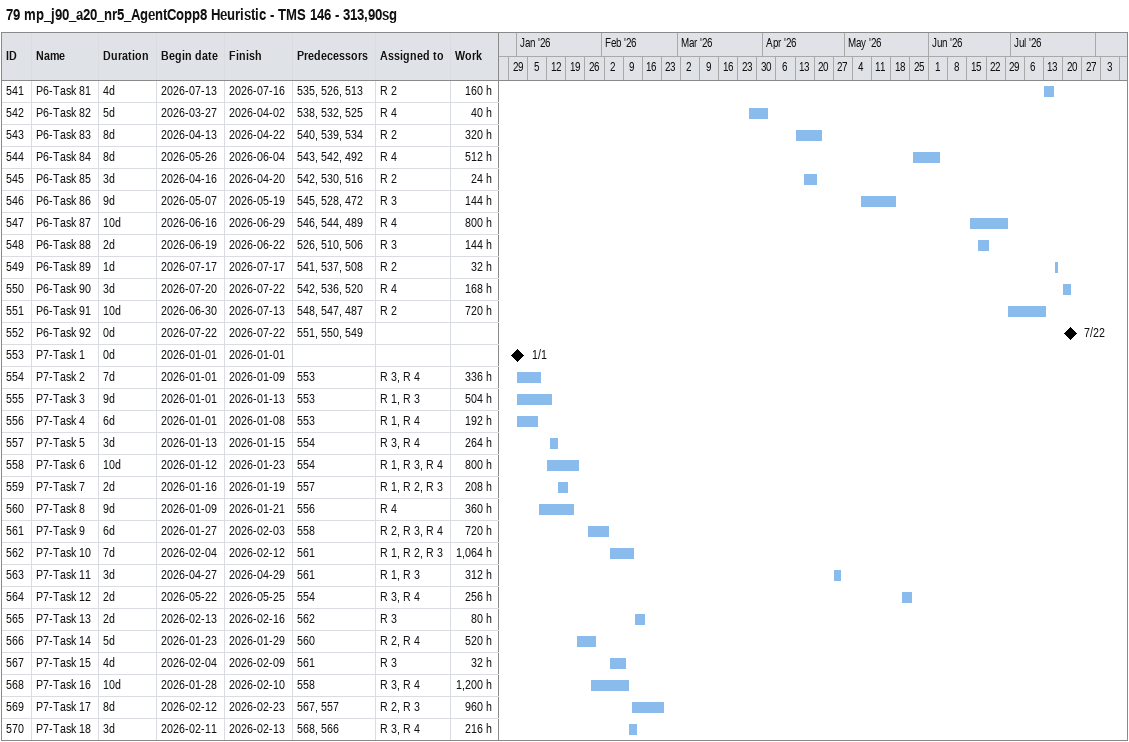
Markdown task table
79 mp_j90_a20_nr5_AgentCopp8 Heuristic - TMS 146 - 313,90sg

| ID | Task | Duration | Start | Finish | Predecessors | Resources | Work (h) |
|---|---|---|---|---|---|---|---|
| 541 | P6-Task 81 | 4d | 2026-07-13 | 2026-07-16 | 535, 526, 513 | R 2 | 160 |
| 542 | P6-Task 82 | 5d | 2026-03-27 | 2026-04-02 | 538, 532, 525 | R 4 | 40 |
| 543 | P6-Task 83 | 8d | 2026-04-13 | 2026-04-22 | 540, 539, 534 | R 2 | 320 |
| 544 | P6-Task 84 | 8d | 2026-05-26 | 2026-06-04 | 543, 542, 492 | R 4 | 512 |
| 545 | P6-Task 85 | 3d | 2026-04-16 | 2026-04-20 | 542, 530, 516 | R 2 | 24 |
| 546 | P6-Task 86 | 9d | 2026-05-07 | 2026-05-19 | 545, 528, 472 | R 3 | 144 |
| 547 | P6-Task 87 | 10d | 2026-06-16 | 2026-06-29 | 546, 544, 489 | R 4 | 800 |
| 548 | P6-Task 88 | 2d | 2026-06-19 | 2026-06-22 | 526, 510, 506 | R 3 | 144 |
| 549 | P6-Task 89 | 1d | 2026-07-17 | 2026-07-17 | 541, 537, 508 | R 2 | 32 |
| 550 | P6-Task 90 | 3d | 2026-07-20 | 2026-07-22 | 542, 536, 520 | R 4 | 168 |
| 551 | P6-Task 91 | 10d | 2026-06-30 | 2026-07-13 | 548, 547, 487 | R 2 | 720 |
| 552 | P6-Task 92 | 0d | 2026-07-22 | 2026-07-22 | 551, 550, 549 |  |  |
| 553 | P7-Task 1 | 0d | 2026-01-01 | 2026-01-01 |  |  |  |
| 554 | P7-Task 2 | 7d | 2026-01-01 | 2026-01-09 | 553 | R 3, R 4 | 336 |
| 555 | P7-Task 3 | 9d | 2026-01-01 | 2026-01-13 | 553 | R 1, R 3 | 504 |
| 556 | P7-Task 4 | 6d | 2026-01-01 | 2026-01-08 | 553 | R 1, R 4 | 192 |
| 557 | P7-Task 5 | 3d | 2026-01-13 | 2026-01-15 | 554 | R 3, R 4 | 264 |
| 558 | P7-Task 6 | 10d | 2026-01-12 | 2026-01-23 | 554 | R 1, R 3, R 4 | 800 |
| 559 | P7-Task 7 | 2d | 2026-01-16 | 2026-01-19 | 557 | R 1, R 2, R 3 | 208 |
| 560 | P7-Task 8 | 9d | 2026-01-09 | 2026-01-21 | 556 | R 4 | 360 |
| 561 | P7-Task 9 | 6d | 2026-01-27 | 2026-02-03 | 558 | R 2, R 3, R 4 | 720 |
| 562 | P7-Task 10 | 7d | 2026-02-04 | 2026-02-12 | 561 | R 1, R 2, R 3 | 1064 |
| 563 | P7-Task 11 | 3d | 2026-04-27 | 2026-04-29 | 561 | R 1, R 3 | 312 |
| 564 | P7-Task 12 | 2d | 2026-05-22 | 2026-05-25 | 554 | R 3, R 4 | 256 |
| 565 | P7-Task 13 | 2d | 2026-02-13 | 2026-02-16 | 562 | R 3 | 80 |
| 566 | P7-Task 14 | 5d | 2026-01-23 | 2026-01-29 | 560 | R 2, R 4 | 520 |
| 567 | P7-Task 15 | 4d | 2026-02-04 | 2026-02-09 | 561 | R 3 | 32 |
| 568 | P7-Task 16 | 10d | 2026-01-28 | 2026-02-10 | 558 | R 3, R 4 | 1200 |
| 569 | P7-Task 17 | 8d | 2026-02-12 | 2026-02-23 | 567, 557 | R 2, R 3 | 960 |
| 570 | P7-Task 18 | 3d | 2026-02-11 | 2026-02-13 | 568, 566 | R 3, R 4 | 216 |
